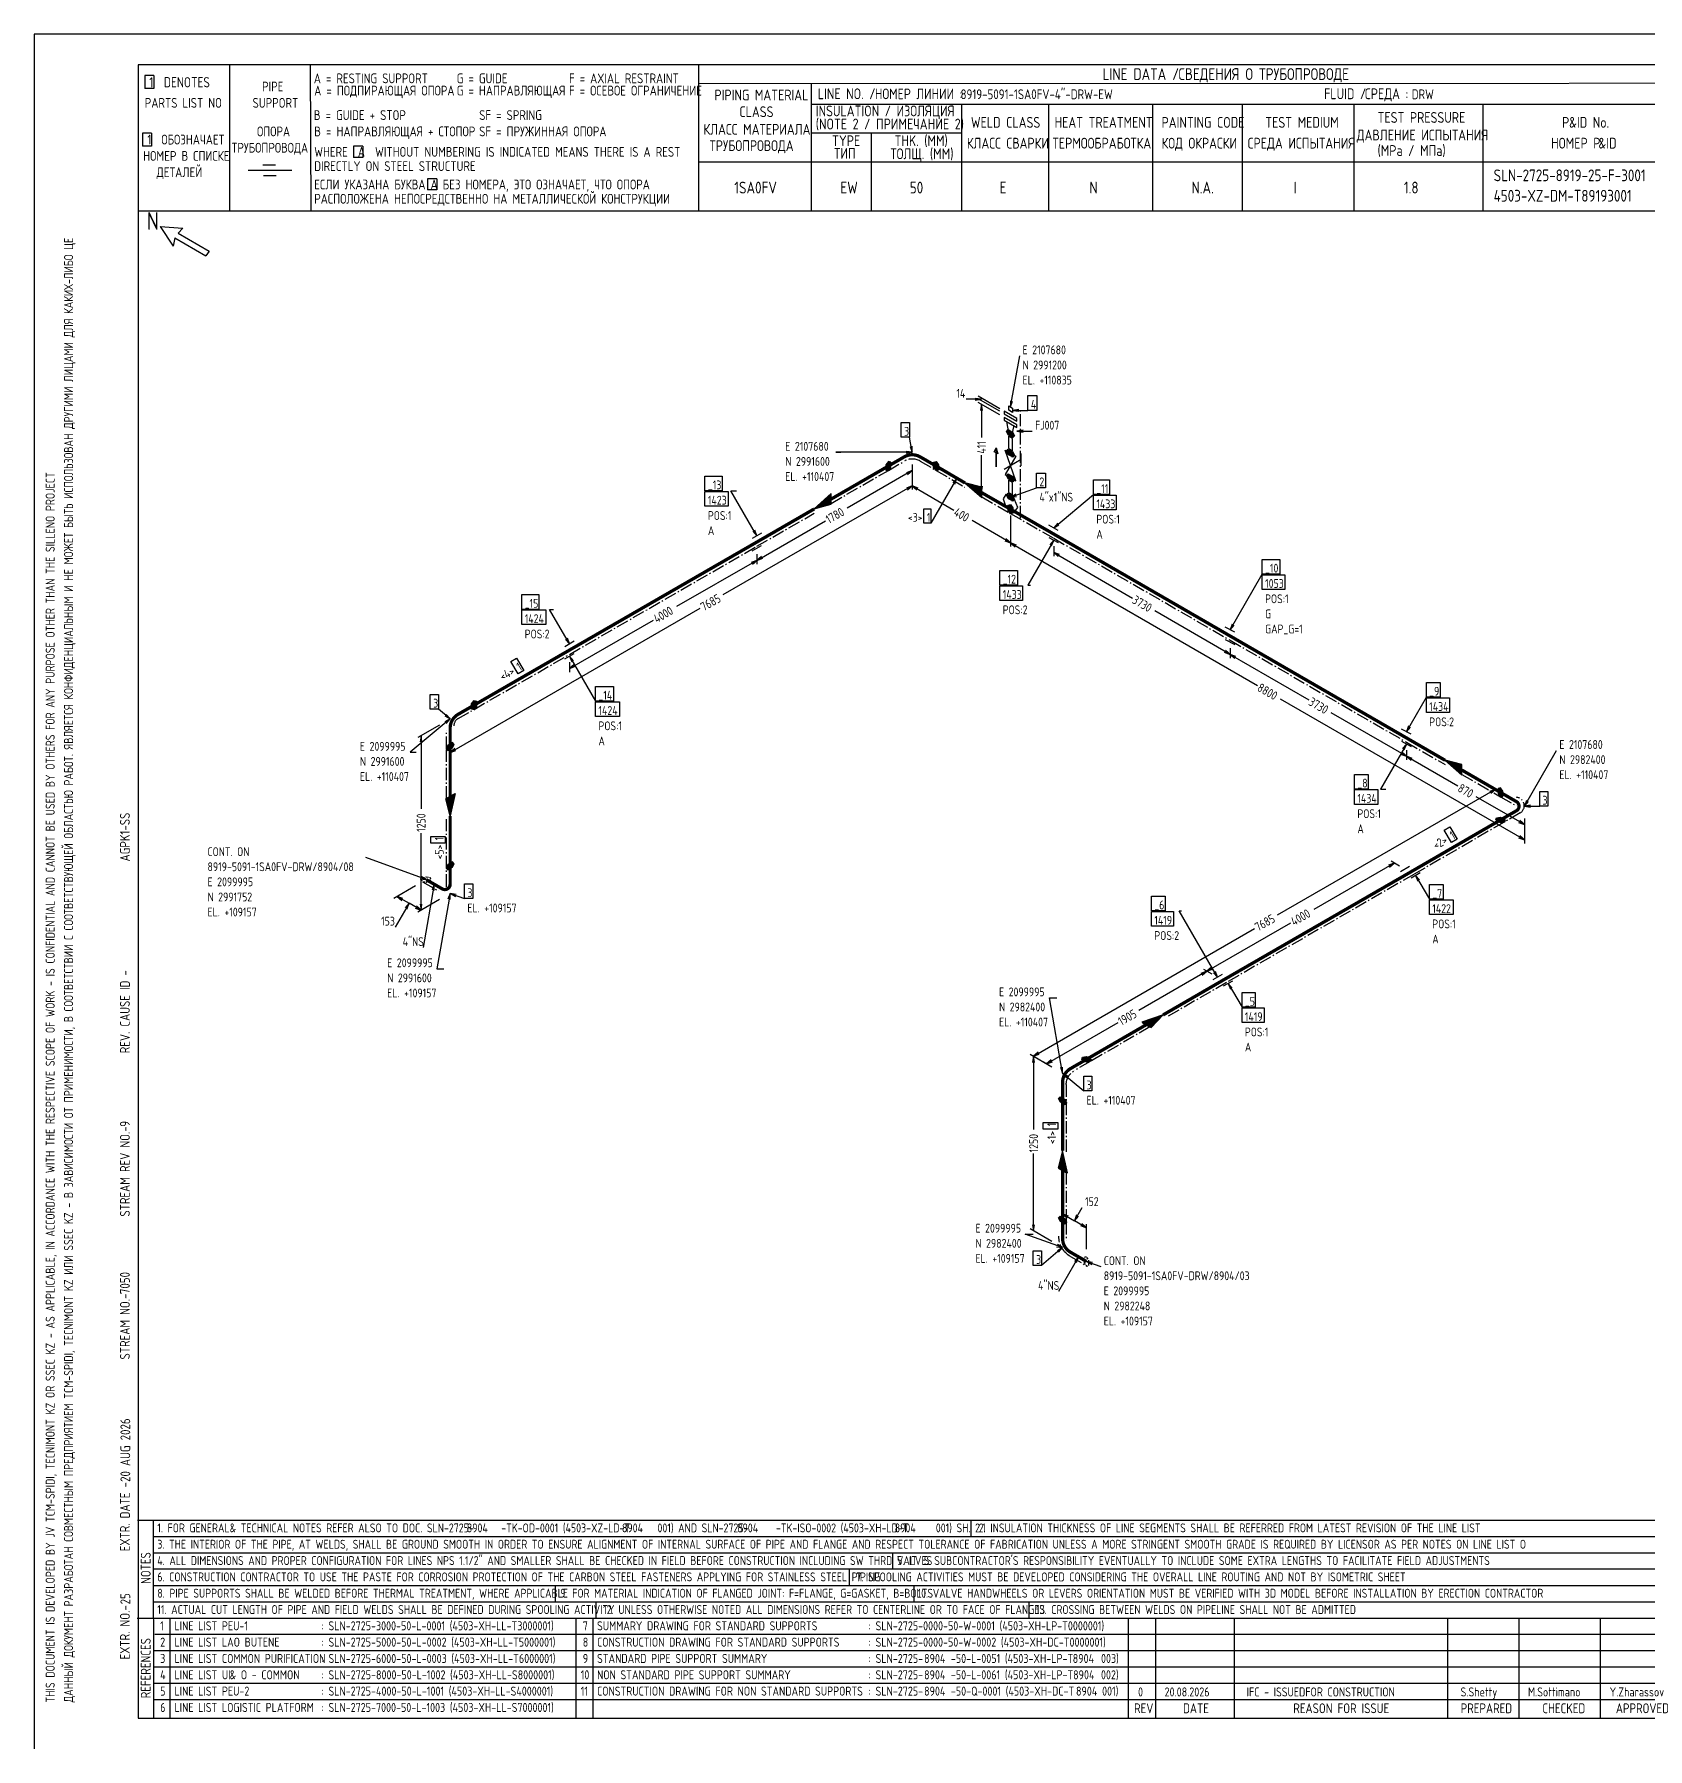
# Model space of a CAD drawing. Extents: x -1005 to 594, y -998 to 420.
# Drawn here: x 0 to 395.2, y 0 to 420 of the extents above; entities that cross this region are included whole.
import ezdxf

# ---------------------------------------------------------------- set-up
doc = ezdxf.new("R2010")
doc.units = 0
doc.linetypes.add('GT100', pattern=[0.8, 0.533333, -0.266667])
doc.linetypes.add('GT111', pattern=[4.5, 3, -0.6, 0.3, -0.6])
doc.styles.add('TTFN17', font='GOST type A')

msp = doc.modelspace()

# ---------------------------------------------------------------- linework, layer by layer
at = {"layer": 'GT_1', "flags": 128}
for points in [[(0, 420), (0, 0)], [(594, 420), (0, 420)], [(589.1, 412.5), (25.4, 412.5)], [(25.4, 412.5), (25.4, 7.5)], [(47.8, 412.5), (47.8, 376.7)], [(67.6, 412.5), (67.7, 376.7)], [(162.7, 412.5), (162.7, 376.7)], [(29.3, 409.9), (27.1, 409.9)], [(27.1, 409.9), (27.1, 406.7)], [(29.3, 409.9), (29.3, 406.7)], [(589.1, 408), (162.7, 407.9)], [(190.3, 407.8), (190.3, 376.7)], [(29.3, 406.7), (27.1, 406.7)], [(190.3, 402.9), (402.7, 402.9)], [(227.1, 402.9), (227.1, 376.7)], [(248.4, 402.9), (248.4, 376.8)], [(273.9, 402.9), (273.9, 376.7)], [(295.8, 402.9), (295.8, 376.7)], [(323.2, 402.9), (323.2, 376.7)], [(354.8, 402.9), (354.8, 376.8)], [(28.7, 395.8), (26.5, 395.8)], [(26.5, 395.8), (26.5, 392.6)], [(28.7, 395.8), (28.7, 392.6)], [(227.1, 395.8), (190.3, 395.8)], [(205, 395.8), (205, 376.7)], [(28.7, 392.6), (26.5, 392.6)], [(80.5, 392.6), (78.2, 392.6)], [(78.2, 392.6), (78.2, 389.8)], [(80.5, 392.6), (80.5, 389.8)], [(63.1, 386.6), (52.4, 386.6)], [(59.1, 387.9), (56, 387.9)], [(80.5, 389.8), (78.2, 389.8)], [(230.2, 388.7), (162.7, 388.7)], [(402.7, 388.7), (226.9, 388.7)], [(59.2, 385.3), (56.1, 385.3)], [(98.6, 384.6), (96.3, 384.6)], [(96.3, 384.6), (96.3, 381.9)], [(98.6, 384.6), (98.6, 381.9)], [(98.6, 381.9), (96.3, 381.9)], [(402.7, 376.7), (25.4, 376.7)], [(30.8, 372.9), (34, 368.1)], [(30.8, 372.9), (36.4, 372.5)], [(34.4, 370.1), (34, 368.1)], [(34.4, 370.1), (42, 365.7)], [(36.4, 372.5), (35.2, 371.3)], [(35.2, 371.3), (42.8, 366.9)], [(42.8, 366.9), (42, 365.7)], [(239.1, 328.7), (241.35, 341.225)], [(231.975, 330.575), (228.225, 330.575)], [(230.475, 330.35), (231.975, 330.575), (230.475, 330.8)], [(236.475, 328.25), (231.15, 331.325)], [(236.475, 327.65), (231.15, 330.725)], [(236.475, 326.75), (231.15, 329.825)], [(232.2, 327.875), (231.975, 329.375), (231.75, 327.875)], [(231.975, 329.375), (231.975, 321.2)], [(239.1, 326.15), (240.675, 325.25), (240.675, 325.85), (237.525, 327.65), (237.525, 327.05), (239.1, 326.15)], [(239.625, 327.35), (238.65, 327.95), (238.65, 329), (239.625, 328.4), (239.625, 327.35)], [(239.1, 330.2), (239.1, 328.7), (239.625, 330.125)], [(241.125, 328.1), (239.625, 327.875), (241.125, 327.65)], [(239.625, 327.875), (243.375, 327.875)], [(243.375, 331.475), (245.55, 331.475), (245.55, 327.875), (243.375, 327.875), (243.375, 331.475)], [(212.325, 324.875), (214.35, 324.875), (214.35, 321.275), (212.325, 321.275), (212.325, 324.875)], [(239.1, 324.575), (240.675, 323.675), (240.675, 324.35), (237.525, 326.15), (237.525, 325.475), (239.1, 324.575)], [(239.925, 324.125), (239.4, 322.025), (238.725, 322.4), (238.2, 325.175)], [(215.025, 317.6), (214.35, 321.275)], [(239.7, 322.475), (240.075, 321.65), (239.7, 321.2), (238.5, 321.875), (238.125, 322.7), (238.5, 323.15), (239.7, 322.475)], [(238.17, 322.6), (239.478, 322.6)], [(238.208, 322.8), (239.122, 322.8)], [(238.261, 322.4), (239.734, 322.4)], [(238.352, 322.2), (239.825, 322.2)], [(238.443, 322), (239.916, 322)], [(239.1, 318.275), (239.625, 317.975), (239.625, 320.975), (238.575, 321.575), (238.575, 318.575), (239.1, 318.275)], [(238.633, 321.8), (240.007, 321.8)], [(238.989, 321.6), (240.033, 321.6)], [(239.344, 321.4), (239.867, 321.4)], [(242.175, 323), (240.675, 322.775), (242.175, 322.55)], [(240.675, 322.775), (244.425, 322.775)], [(215.025, 317.6), (196.275, 317.6), (197.55, 317.6)], [(208.575, 313.25), (209.175, 313.1), (209.775, 313.925), (209.775, 315.2), (209.175, 315.35), (208.575, 314.525), (208.575, 313.25)], [(208.92, 315), (209.775, 315)], [(209.066, 315.2), (209.775, 315.2)], [(213.525, 317.375), (215.025, 317.6), (213.525, 317.825)], [(214.5, 319.025), (215.025, 317.6), (215.025, 319.1)], [(220.275, 315.2), (220.875, 315.35), (221.475, 314.525), (221.475, 313.25), (220.875, 313.1), (220.275, 313.925), (220.275, 315.2)], [(220.275, 315.2), (220.984, 315.2)], [(220.275, 315), (221.13, 315)], [(231.975, 307.775), (231.975, 316.925)], [(235.575, 314.075), (235.575, 318.65), (236.025, 317.225), (235.125, 317.75), (235.575, 318.65), (235.575, 314.075)], [(237.525, 313.475), (241.725, 315.875)], [(239.1, 311.375), (240.375, 310.625), (237.825, 318.125), (240.375, 316.625), (237.825, 312.125), (239.1, 311.375)], [(239.7, 317.675), (240.075, 316.85), (239.7, 316.4), (238.5, 317.075), (238.125, 317.9), (238.5, 318.35), (239.7, 317.675)], [(238.17, 317.8), (239.478, 317.8)], [(238.208, 318), (239.122, 318)], [(238.261, 317.6), (239.734, 317.6)], [(238.352, 317.4), (239.825, 317.4)], [(238.443, 317.2), (239.916, 317.2)], [(238.633, 317), (240.007, 317)], [(238.989, 316.8), (240.033, 316.8)], [(239.344, 316.6), (239.867, 316.6)], [(241.725, 314.3), (241.725, 317.3)], [(164.25, 311.75), (168.45, 311.75), (168.45, 308.15), (164.25, 308.15), (164.25, 311.75)], [(215.025, 313.1), (199.05, 303.875)], [(208.575, 314.4), (209.775, 314.4)], [(208.575, 314.2), (209.775, 314.2)], [(208.575, 314), (209.775, 314)], [(208.575, 313.8), (209.684, 313.8)], [(208.575, 313.6), (209.539, 313.6)], [(208.575, 313.4), (209.393, 313.4)], [(208.63, 314.6), (209.775, 314.6)], [(208.775, 314.8), (209.775, 314.8)], [(213.9, 312.125), (215.025, 313.1), (213.6, 312.575)], [(215.025, 314.6), (215.025, 308.45)], [(215.025, 314.6), (215.025, 312.2)], [(215.025, 314.6), (215.025, 308.45)], [(225.975, 311.225), (219.6, 300.2)], [(220.275, 314.8), (221.275, 314.8)], [(220.275, 314.6), (221.42, 314.6)], [(220.275, 314.4), (221.475, 314.4)], [(220.275, 314.2), (221.475, 314.2)], [(220.275, 314), (221.475, 314)], [(220.366, 313.8), (221.475, 313.8)], [(220.511, 313.6), (221.475, 313.6)], [(220.657, 313.4), (221.475, 313.4)], [(225.45, 309.8), (225.975, 311.225), (225, 310.1)], [(239.7, 311.675), (240.075, 310.85), (239.7, 310.4), (238.5, 311.075), (238.125, 311.9), (238.5, 312.35), (239.7, 311.675)], [(238.17, 311.8), (239.478, 311.8)], [(238.208, 312), (239.122, 312)], [(238.261, 311.6), (239.734, 311.6)], [(238.352, 311.4), (239.825, 311.4)], [(238.443, 311.2), (239.916, 311.2)], [(238.633, 311), (240.007, 311)], [(238.989, 310.8), (240.033, 310.8)], [(245.475, 312.5), (247.65, 312.5), (247.65, 308.9), (245.475, 308.9), (245.475, 312.5)], [(259.425, 310.85), (263.325, 310.85), (263.325, 307.25), (259.425, 307.25), (259.425, 310.85)], [(164.25, 308), (169.95, 308), (169.95, 304.4), (164.25, 304.4), (164.25, 308)], [(215.025, 309.35), (168.675, 282.65)], [(177, 297.125), (170.625, 308.15), (171.975, 308.15)], [(195.15, 306.125), (195.15, 307.475), (191.025, 303.725), (195.15, 304.925), (195.15, 307.325), (191.4, 303.95), (195.15, 305), (195.15, 307.1), (191.85, 304.175), (195.15, 305.225), (195.15, 306.95), (192.225, 304.475), (195.15, 305.375), (195.15, 306.8), (192.6, 304.625), (195.15, 305.525), (195.15, 306.65), (193.05, 304.925), (195.15, 305.675), (195.15, 306.425), (193.35, 305.075), (195.15, 305.9), (195.15, 306.275), (193.8, 305.375), (195.15, 306.05), (195.15, 306.125), (191.025, 303.725)], [(213.9, 308.375), (215.025, 309.35), (213.6, 308.825)], [(216.45, 308.825), (215.025, 309.35), (216.15, 308.375)], [(215.025, 309.35), (225.225, 303.425)], [(232.05, 307.7), (232.05, 309.05), (227.925, 310.1), (232.05, 306.5), (232.05, 308.9), (228.3, 309.875), (232.05, 306.575), (232.05, 308.675), (228.75, 309.65), (232.05, 306.8), (232.05, 308.525), (229.125, 309.35), (232.05, 306.95), (232.05, 308.375), (229.5, 309.2), (232.05, 307.1), (232.05, 308.225), (229.95, 308.9), (232.05, 307.25), (232.05, 308), (230.25, 308.75), (232.05, 307.475), (232.05, 307.85), (230.7, 308.45), (232.05, 307.625), (232.05, 307.7), (227.925, 310.1)], [(236.475, 305.15), (231.15, 308.225)], [(231.75, 309.275), (231.975, 307.775), (232.2, 309.275)], [(239.1, 303.65), (240.075, 303.05), (240.9, 304.1), (240.075, 306.05), (237.975, 307.25), (237.3, 306.2), (237.975, 304.25), (239.1, 303.65)], [(239.7, 306.875), (240.075, 306.05), (239.7, 305.6), (238.5, 306.275), (238.125, 307.1), (238.5, 307.55), (239.7, 306.875)], [(238.17, 307), (239.478, 307)], [(238.208, 307.2), (239.122, 307.2)], [(238.261, 306.8), (239.734, 306.8)], [(238.352, 306.6), (239.825, 306.6)], [(239.1, 307.475), (239.625, 307.175), (239.625, 310.175), (238.575, 310.775), (238.575, 307.775), (239.1, 307.475)], [(239.1, 306.575), (245.475, 308.9)], [(240.375, 307.325), (239.1, 306.575), (240.6, 306.8)], [(239.344, 310.6), (239.867, 310.6)], [(249.675, 299.075), (259.425, 307.25)], [(259.425, 307.1), (264.975, 307.1), (264.975, 303.5), (259.425, 303.5), (259.425, 307.1)], [(217.875, 303.725), (219.6, 303.725), (219.6, 300.2), (217.875, 300.2), (217.875, 303.725)], [(238.443, 306.4), (239.916, 306.4)], [(238.5, 304.625), (239.1, 304.775), (239.7, 303.95), (239.7, 302.675), (239.1, 302.525), (238.5, 303.35), (238.5, 304.625)], [(238.5, 304.6), (239.227, 304.6)], [(238.5, 304.4), (239.373, 304.4)], [(238.5, 304.2), (239.518, 304.2)], [(238.5, 304), (239.664, 304)], [(238.5, 303.8), (239.7, 303.8)], [(238.5, 303.6), (239.7, 303.6)], [(238.5, 303.4), (239.7, 303.4)], [(238.609, 303.2), (239.7, 303.2)], [(238.633, 306.2), (240.007, 306.2)], [(238.755, 303), (239.7, 303)], [(238.9, 302.8), (239.7, 302.8)], [(238.989, 306), (240.033, 306)], [(239.344, 305.8), (239.867, 305.8)], [(176.025, 298.25), (177, 297.125), (176.475, 298.55)], [(177, 291.125), (193.8, 300.8)], [(239.1, 295.4), (229.725, 300.875)], [(239.1, 302.15), (239.1, 294.5)], [(239.1, 300.65), (239.1, 294.5)], [(250.8, 298.475), (248.475, 299.75)], [(250.8, 298.475), (248.475, 299.75)], [(250.65, 300.2), (249.675, 299.075), (250.95, 299.825)], [(178.125, 297.8), (175.8, 296.45)], [(175.8, 293.45), (178.125, 294.8)], [(237.675, 295.925), (239.1, 295.4), (237.975, 296.375)], [(240.525, 294.875), (239.1, 295.4), (240.225, 294.425)], [(239.1, 295.4), (299.625, 260.45)], [(249.675, 296.075), (243.3, 285.05), (243.975, 285.05)], [(248.475, 296.75), (250.8, 295.475)], [(248.475, 296.75), (250.8, 295.475)], [(249.15, 294.65), (249.675, 296.075), (248.7, 294.95)], [(249.675, 294.575), (249.675, 292.175)], [(177, 291.125), (157.275, 279.8)], [(175.875, 290.15), (177, 291.125), (175.575, 290.6)], [(177, 292.625), (177, 290.225)], [(177, 292.625), (177, 290.225)], [(178.125, 292.1), (177, 291.125), (178.425, 291.65)], [(251.1, 292.55), (249.675, 293.075), (250.8, 292.1)], [(249.675, 293.075), (268.95, 281.9)], [(300.75, 291.35), (305.1, 291.35), (305.1, 287.75), (300.75, 287.75), (300.75, 291.35)], [(236.475, 288.65), (240.825, 288.65), (240.825, 285.05), (236.475, 285.05), (236.475, 288.65)], [(292.875, 274.1), (300.75, 287.75)], [(300.75, 287.6), (306.3, 287.6), (306.3, 284), (300.75, 284), (300.75, 287.6)], [(119.4, 282.725), (123.6, 282.725), (123.6, 279.125), (119.4, 279.125), (119.4, 282.725)], [(236.475, 284.9), (242.025, 284.9), (242.025, 281.3), (236.475, 281.3), (236.475, 284.9)], [(101.85, 244.025), (163.125, 279.425)], [(119.4, 278.975), (125.25, 278.975), (125.25, 275.375), (119.4, 275.375), (119.4, 278.975)], [(131.1, 270.65), (126.225, 279.125), (127.2, 279.125)], [(292.875, 268.1), (274.425, 278.75)], [(131.1, 264.65), (151.65, 276.5)], [(294, 273.5), (291.675, 274.775)], [(293.4, 275.525), (292.875, 274.1), (293.85, 275.225)], [(132.225, 271.325), (129.9, 269.975)], [(132.225, 271.325), (129.9, 269.975)], [(130.125, 271.775), (131.1, 270.65), (130.575, 272.075)], [(291.45, 268.625), (292.875, 268.1), (291.75, 269.075)], [(291.675, 271.775), (294, 270.5)], [(292.875, 269.6), (292.875, 267.2)], [(292.875, 269.6), (292.875, 267.2)], [(116.7, 266.375), (118.125, 267.2), (119.925, 264.125), (118.5, 263.3), (116.7, 266.375)], [(129.9, 266.975), (132.225, 268.325)], [(129.9, 266.975), (132.225, 268.325)], [(132.075, 266.525), (131.1, 267.65), (131.625, 266.225)], [(131.1, 267.65), (137.475, 256.625)], [(131.1, 266.15), (131.1, 263.75)], [(132.225, 265.625), (131.1, 264.65), (132.525, 265.175)], [(294.3, 267.575), (292.875, 268.1), (294, 267.125)], [(292.875, 268.1), (312.15, 256.925)], [(340.95, 261.2), (344.325, 261.2), (344.325, 257.6), (340.95, 257.6), (340.95, 261.2)], [(96.975, 258.275), (99, 258.275), (99, 254.675), (96.975, 254.675), (96.975, 258.275)], [(107.1, 255.95), (107.7, 256.775), (108.3, 256.625), (108.3, 255.35), (107.7, 254.525), (107.1, 254.675), (107.1, 255.95)], [(107.427, 256.4), (108.3, 256.4)], [(107.573, 256.6), (108.3, 256.6)], [(137.475, 260.225), (141.825, 260.225), (141.825, 256.625), (137.475, 256.625), (137.475, 260.225)], [(137.475, 256.475), (143.325, 256.475), (143.325, 252.875), (137.475, 252.875), (137.475, 256.475)], [(364.95, 222.65), (305.25, 257.15)], [(336.075, 249.125), (340.95, 257.6)], [(340.95, 257.45), (346.65, 257.45), (346.65, 253.85), (340.95, 253.85), (340.95, 257.45)], [(101.85, 252.275), (92.1, 244.1), (93.525, 244.1)], [(101.85, 252.275), (99, 254.675)], [(100.575, 253.025), (101.85, 252.275), (100.875, 253.4)], [(100.875, 251.15), (101.85, 252.275), (100.575, 251.525)], [(107.1, 255.8), (108.3, 255.8)], [(107.1, 255.6), (108.3, 255.6)], [(107.1, 255.4), (108.3, 255.4)], [(107.1, 255.2), (108.191, 255.2)], [(107.1, 255), (108.045, 255)], [(107.1, 254.8), (107.9, 254.8)], [(107.136, 256), (108.3, 256)], [(107.282, 256.2), (108.3, 256.2)], [(336.075, 243.125), (317.625, 253.775)], [(99.225, 250.775), (93.9, 247.7)], [(94.95, 246.65), (94.725, 248.15), (94.5, 246.65)], [(94.725, 248.15), (94.725, 230.225)], [(101.85, 249.275), (101.85, 243.125)], [(337.2, 248.525), (334.875, 249.8)], [(337.2, 248.525), (334.875, 249.8)], [(336.6, 250.55), (336.075, 249.125), (337.05, 250.25)], [(102.45, 245.225), (102.825, 246.05), (102.45, 246.5), (101.25, 245.825), (100.875, 245), (101.25, 244.55), (102.45, 245.225)], [(100.875, 245), (102.05, 245)], [(100.966, 245.2), (102.406, 245.2)], [(101.042, 244.8), (101.694, 244.8)], [(101.057, 245.4), (102.53, 245.4)], [(101.148, 245.6), (102.62, 245.6)], [(101.239, 245.8), (102.711, 245.8)], [(101.561, 246), (102.802, 246)], [(102.975, 245), (101.85, 244.025), (103.275, 244.55)], [(101.917, 246.2), (102.7, 246.2)], [(336.075, 246.125), (329.7, 235.1), (331.05, 235.1)], [(334.65, 243.65), (336.075, 243.125), (334.95, 244.1)], [(334.875, 246.8), (337.2, 245.525)], [(334.875, 246.8), (337.2, 245.525)], [(335.55, 244.7), (336.075, 246.125), (335.1, 245)], [(336.075, 244.625), (336.075, 242.225)], [(336.075, 244.625), (336.075, 242.225)], [(364.95, 230.9), (372.825, 244.55)], [(337.5, 242.6), (336.075, 243.125), (337.2, 242.15)], [(336.075, 243.125), (348.675, 235.85)], [(349.65, 239.75), (349.65, 241.1), (345.525, 242.15), (349.65, 238.55), (349.65, 240.95), (345.9, 241.925), (349.65, 238.625), (349.65, 240.725), (346.35, 241.7), (349.65, 238.85), (349.65, 240.575), (346.725, 241.4), (349.65, 239), (349.65, 240.425), (347.1, 241.25), (349.65, 239.15), (349.65, 240.275), (347.55, 240.95), (349.65, 239.3), (349.65, 240.05), (347.85, 240.8), (349.65, 239.525), (349.65, 239.9), (348.3, 240.5), (349.65, 239.675), (349.65, 239.75), (345.525, 242.15)], [(323.325, 238.7), (326.7, 238.7), (326.7, 235.1), (323.325, 235.1), (323.325, 238.7)], [(362.325, 232.4), (357, 235.475)], [(358.5, 233.975), (359.1, 233.15), (359.7, 233.3), (359.7, 234.575), (359.1, 235.4), (358.5, 235.25), (358.5, 233.975)], [(101.85, 233.3), (103.05, 233.975), (101.85, 228.5), (100.8, 232.7), (102.9, 233.9), (101.85, 228.95), (100.875, 232.775), (102.75, 233.825), (101.85, 229.475), (101.025, 232.85), (102.6, 233.75), (101.85, 229.925), (101.175, 232.925), (102.45, 233.6), (101.85, 230.375), (101.325, 233), (102.3, 233.525), (101.85, 230.825), (101.475, 233.075), (102.15, 233.45), (101.85, 231.275), (101.625, 233.15), (102, 233.375), (101.85, 231.725), (101.775, 233.225), (101.85, 233.3), (101.85, 228.5)], [(357.825, 235.025), (304.425, 204.2)], [(323.325, 234.95), (329.025, 234.95), (329.025, 231.35), (323.325, 231.35), (323.325, 234.95)], [(364.95, 226.4), (353.175, 233.225)], [(356.7, 234.05), (357.825, 235.025), (356.4, 234.5)], [(358.5, 235.2), (359.245, 235.2)], [(358.5, 235), (359.391, 235)], [(358.5, 234.8), (359.536, 234.8)], [(358.5, 234.6), (359.682, 234.6)], [(358.5, 234.4), (359.7, 234.4)], [(358.5, 234.2), (359.7, 234.2)], [(358.5, 234), (359.7, 234)], [(358.627, 233.8), (359.7, 233.8)], [(358.773, 233.6), (359.7, 233.6)], [(358.918, 233.4), (359.7, 233.4)], [(365.475, 232.325), (364.95, 230.9), (365.925, 232.025)], [(366.45, 231.125), (364.95, 230.9), (366.45, 230.675)], [(368.7, 234.5), (370.725, 234.5), (370.725, 230.9), (368.7, 230.9), (368.7, 234.5)], [(360.225, 227.525), (360.075, 227), (359.1, 226.85), (357.975, 227.525), (358.125, 228.05), (359.1, 228.2), (360.225, 227.525)], [(357.996, 227.6), (360.1, 227.6)], [(358.054, 227.8), (359.767, 227.8)], [(358.111, 228), (359.433, 228)], [(358.183, 227.4), (360.189, 227.4)], [(358.517, 227.2), (360.132, 227.2)], [(358.85, 227), (360.075, 227)], [(363.525, 226.925), (364.95, 226.4), (363.825, 227.375)], [(364.95, 230.9), (368.7, 230.9)], [(364.95, 227.9), (364.95, 225.5)], [(364.95, 227.9), (364.95, 221.75)], [(94.725, 205.4), (94.725, 224.3)], [(97.125, 221.825), (97.125, 223.475), (100.65, 223.475), (100.65, 221.825), (97.125, 221.825)], [(345.3, 225.05), (346.725, 225.875), (348.525, 222.8), (347.1, 221.975), (345.3, 225.05)], [(363.525, 223.175), (364.95, 222.65), (363.825, 223.625)], [(96, 212.9), (81.225, 218.3)], [(102.45, 215.975), (102.825, 216.8), (102.45, 217.25), (101.25, 216.575), (100.875, 215.75), (101.25, 215.3), (102.45, 215.975)], [(100.898, 215.8), (102.139, 215.8)], [(100.989, 216), (102.461, 216)], [(101, 215.6), (101.783, 215.6)], [(101.08, 216.2), (102.552, 216.2)], [(101.17, 216.4), (102.643, 216.4)], [(101.294, 216.6), (102.734, 216.6)], [(101.65, 216.8), (102.825, 216.8)], [(102.006, 217), (102.658, 217)], [(333.075, 216.95), (313.425, 205.625)], [(331.95, 215.975), (333.075, 216.95), (331.65, 216.425)], [(334.35, 216.2), (332.325, 217.4)], [(336.825, 216.125), (334.575, 214.85)], [(337.2, 213.35), (339.45, 214.625)], [(93.375, 211.4), (88.05, 208.325)], [(94.5, 213.125), (96, 212.9), (94.725, 213.65)], [(97.95, 211.775), (95.25, 196.25)], [(97.95, 210.275), (97.95, 211.775), (97.425, 210.35)], [(105.375, 211.85), (107.4, 211.85), (107.4, 208.25), (105.375, 208.25), (105.375, 211.85)], [(339.3, 212.825), (338.325, 213.95), (338.85, 212.525)], [(338.325, 213.95), (341.7, 208.1)], [(341.7, 211.7), (345.075, 211.7), (345.075, 208.1), (341.7, 208.1), (341.7, 211.7)], [(91.8, 207.125), (88.425, 201.275)], [(90.3, 208.25), (88.875, 208.775), (90, 207.8)], [(88.875, 208.775), (91.8, 207.125)], [(91.275, 205.7), (91.8, 207.125), (90.825, 206)], [(94.725, 205.4), (91.8, 207.125)], [(93.3, 205.925), (94.725, 205.4), (93.6, 206.375)], [(99.225, 208.025), (93.9, 204.95)], [(99.225, 208.025), (93.9, 204.95)], [(94.5, 206.9), (94.725, 205.4), (94.95, 206.9)], [(101.85, 209.525), (98.625, 191.075), (100.275, 191.075)], [(101.85, 208.025), (101.85, 209.525), (101.325, 208.1)], [(103.35, 209.3), (101.85, 209.525), (103.125, 208.775)], [(101.85, 209.525), (105.375, 208.25)], [(273.6, 208.85), (276.975, 208.85), (276.975, 205.25), (273.6, 205.25), (273.6, 208.85)], [(341.7, 207.95), (347.55, 207.95), (347.55, 204.35), (341.7, 204.35), (341.7, 207.95)], [(273.6, 205.1), (279, 205.1), (279, 201.5), (273.6, 201.5), (273.6, 205.1)], [(289.8, 188.975), (280.425, 205.25), (280.95, 205.25)], [(287.175, 190.475), (307.725, 202.325)], [(244.725, 169.625), (298.875, 200.975)], [(287.175, 190.475), (270.525, 180.875)], [(286.05, 189.5), (287.175, 190.475), (285.75, 189.95)], [(288.45, 189.725), (286.425, 190.925)], [(288.45, 189.725), (286.425, 190.925)], [(288.3, 191.45), (287.175, 190.475), (288.6, 191)], [(290.925, 189.65), (288.675, 188.375)], [(290.925, 189.65), (288.675, 188.375)], [(288.825, 190.1), (289.8, 188.975), (289.275, 190.4)], [(291.3, 186.875), (293.55, 188.15)], [(291.3, 186.875), (293.55, 188.15)], [(293.4, 186.35), (292.425, 187.475), (292.95, 186.05)], [(292.425, 187.475), (295.8, 181.625)], [(295.8, 185.225), (299.025, 185.225), (299.025, 181.625), (295.8, 181.625), (295.8, 185.225)], [(251.85, 165.5), (248.625, 183.95), (250.425, 183.95)], [(295.8, 181.475), (301.2, 181.475), (301.2, 177.875), (295.8, 177.875), (295.8, 181.475)], [(247.95, 167.75), (265.425, 177.875)], [(272.325, 177.35), (273.525, 176.675), (276.45, 179.75), (271.275, 177.95), (273.375, 176.75), (276.075, 179.525), (271.35, 177.875), (273.225, 176.825), (275.625, 179.3), (271.5, 177.8), (273.075, 176.9), (275.25, 179), (271.65, 177.725), (272.925, 177.05), (274.875, 178.85), (271.8, 177.65), (272.775, 177.125), (274.425, 178.55), (271.95, 177.575), (272.625, 177.2), (274.125, 178.4), (272.1, 177.5), (272.475, 177.275), (273.675, 178.1), (272.25, 177.425), (272.325, 177.35), (276.45, 179.75)], [(249.225, 167), (243.9, 170.075)], [(249.225, 167), (243.9, 170.075)], [(244.95, 168.125), (244.725, 169.625), (244.5, 168.125)], [(245.85, 170.6), (244.725, 169.625), (246.15, 170.15)], [(244.725, 169.625), (244.725, 151.7)], [(249.225, 167), (247.2, 168.2)], [(249.075, 168.725), (247.95, 167.75), (249.375, 168.275)], [(258.825, 168.875), (258.675, 168.35), (257.7, 168.2), (256.575, 168.875), (256.725, 169.4), (257.7, 169.55), (258.825, 168.875)], [(256.611, 169), (258.617, 169)], [(256.668, 169.2), (258.283, 169.2)], [(256.7, 168.8), (258.804, 168.8)], [(256.725, 169.4), (257.95, 169.4)], [(257.033, 168.6), (258.746, 168.6)], [(257.367, 168.4), (258.689, 168.4)], [(251.325, 166.925), (251.85, 165.5), (251.85, 167)], [(253.125, 164.75), (251.85, 165.5), (252.825, 164.375)], [(251.85, 165.5), (257.025, 161.15)], [(257.025, 164.75), (259.05, 164.75), (259.05, 161.15), (257.025, 161.15), (257.025, 164.75)], [(252.45, 159.05), (252.825, 158.225), (252.45, 157.775), (251.25, 158.45), (250.875, 159.275), (251.25, 159.725), (252.45, 159.05)], [(250.909, 159.2), (252.183, 159.2)], [(250.979, 159.4), (251.828, 159.4)], [(251, 159), (252.473, 159)], [(251.091, 158.8), (252.564, 158.8)], [(251.182, 158.6), (252.655, 158.6)], [(251.339, 158.4), (252.745, 158.4)], [(251.694, 158.2), (252.804, 158.2)], [(252.05, 158), (252.637, 158)], [(247.125, 151.775), (247.125, 153.425), (250.65, 153.425), (250.65, 151.775), (247.125, 151.775)], [(244.725, 126.875), (244.725, 145.775)], [(251.85, 141.725), (253.05, 141.05), (251.85, 146.525), (250.8, 142.325), (252.9, 141.125), (251.85, 146.075), (250.875, 142.25), (252.75, 141.2), (251.85, 145.55), (251.025, 142.175), (252.6, 141.275), (251.85, 145.1), (251.175, 142.1), (252.45, 141.425), (251.85, 144.65), (251.325, 142.025), (252.3, 141.5), (251.85, 144.2), (251.475, 141.95), (252.15, 141.575), (251.85, 143.75), (251.625, 141.875), (252, 141.65), (251.85, 143.3), (251.775, 141.8), (251.85, 141.725), (251.85, 146.525)], [(252.45, 129.8), (252.825, 128.975), (252.45, 128.525), (251.25, 129.2), (250.875, 130.025), (251.25, 130.475), (252.45, 129.8)], [(251.85, 125.75), (251.85, 131.9)], [(253.275, 130.475), (251.85, 131), (252.975, 130.025)], [(251.85, 131), (254.775, 129.35)], [(254.775, 129.35), (256.65, 132.575)], [(255.3, 130.775), (254.775, 129.35), (255.75, 130.475)], [(251.85, 122.75), (242.7, 126.05), (244.65, 126.05)], [(249.225, 124.25), (243.9, 127.325)], [(244.5, 128.375), (244.725, 126.875), (244.95, 128.375)], [(250.886, 130), (252.094, 130)], [(250.977, 129.8), (252.45, 129.8)], [(251.021, 130.2), (251.739, 130.2)], [(251.068, 129.6), (252.541, 129.6)], [(251.159, 129.4), (252.632, 129.4)], [(251.25, 129.2), (252.723, 129.2)], [(251.606, 129), (252.814, 129)], [(251.961, 128.8), (252.679, 128.8)], [(257.7, 127.625), (254.775, 129.35)], [(256.275, 128.15), (257.7, 127.625), (256.575, 128.6)], [(257.7, 122.375), (257.7, 128.525)], [(244.65, 122), (246.675, 122), (246.675, 118.4), (244.65, 118.4), (244.65, 122)], [(251.85, 122.75), (246.675, 118.4)], [(250.35, 122.975), (251.85, 122.75), (250.575, 123.5)], [(250.875, 121.625), (251.85, 122.75), (250.575, 122)], [(255.75, 120.5), (250.875, 112.025)], [(255.225, 119.075), (255.75, 120.5), (254.775, 119.375)], [(259.2, 119.15), (257.7, 119.375), (258.975, 118.625)], [(257.7, 119.375), (261.225, 118.1)], [(25.3, 56), (402.7, 56)], [(29.1, 56), (29.2, 7.5)], [(229.4, 56), (229.4, 52)], [(29.1, 52), (402.7, 52)], [(29.1, 48), (402.7, 48)], [(210.2, 48), (210.2, 44)], [(402.7, 44), (29.1, 44)], [(199.6, 44), (199.6, 40)], [(29.2, 40), (402.7, 40)], [(127.6, 40), (127.6, 36)], [(215.4, 40), (215.4, 36)], [(29.1, 36), (402.7, 36)], [(137.5, 36), (137.5, 32)], [(243.6, 36), (243.6, 32)], [(25.2, 32), (402.7, 32)], [(33.2, 32), (33.2, 7.6)], [(132.6, 32), (132.6, 7.6)], [(136.8, 32), (136.8, 7.6)], [(267.9, 32), (267.9, 7.5)], [(274.6, 32), (274.6, 7.5)], [(293.9, 32), (293.9, 7.5)], [(346.1, 32), (346.1, 7.5)], [(363.6, 32), (363.6, 7.5)], [(383.5, 32), (383.5, 7.5)], [(402.7, 28), (29.5, 28)], [(402.7, 24), (29.1, 24)], [(402.7, 20), (29.1, 20)], [(402.7, 16), (29.1, 16)], [(402.7, 12), (29.2, 12)], [(25.4, 7.5), (589.1, 7.5)], [(0, 0), (0, 0)]]:
    msp.add_lwpolyline(points, dxfattribs=at)
at = {"layer": 'GT_1', "linetype": 'GT111', "flags": 128}
for points in [[(241.575, 301.475), (241.575, 328.025)], [(209.175, 313.175), (213.075, 315.425)], [(216.975, 315.425), (220.875, 313.175)], [(195.15, 305.075), (209.175, 313.175)], [(220.875, 313.175), (227.925, 309.05)], [(232.05, 306.65), (239.1, 302.6)], [(177, 294.575), (191.025, 302.675)], [(239.1, 302.6), (249.675, 296.525)], [(131.1, 268.1), (177, 294.575)], [(249.675, 296.525), (292.875, 271.55)], [(292.875, 271.55), (336.075, 246.575)], [(107.7, 254.6), (131.1, 268.1)], [(103.8, 252.35), (107.7, 254.6)], [(100.95, 245), (100.95, 249.5)], [(100.95, 232.775), (100.95, 245)], [(336.075, 246.575), (345.525, 241.1)], [(349.65, 238.7), (359.1, 233.225)], [(359.1, 233.225), (363, 230.975)], [(100.95, 215.75), (100.95, 227.975)], [(360, 227), (337.875, 214.175)], [(363.9, 229.25), (360, 227)], [(100.95, 211.25), (100.95, 215.75)], [(95.1, 212.375), (99, 210.125)], [(100.941, 211.25), (100.897, 211.174), (100.809, 211.175)], [(337.875, 214.175), (291.975, 187.7)], [(291.975, 187.7), (277.35, 179.225)], [(273.225, 176.825), (258.6, 168.35)], [(258.6, 168.35), (254.7, 166.1)], [(252.75, 162.725), (252.75, 158.225)], [(252.75, 158.225), (252.75, 146)], [(252.75, 141.2), (252.75, 128.975)], [(252.75, 128.975), (252.75, 124.475)], [(253.8, 120.575), (257.7, 118.325)]]:
    msp.add_lwpolyline(points, dxfattribs=at)
at = {"layer": 'GT_1', "const_width": 0.8, "flags": 128}
for points in [[(213.075, 316.475), (209.175, 314.225)], [(220.875, 314.225), (216.975, 316.475)], [(209.175, 314.225), (195.15, 306.125)], [(227.925, 310.1), (220.875, 314.225)], [(239.1, 303.65), (232.05, 307.7)], [(191.025, 303.725), (177, 295.625)], [(249.675, 297.575), (239.1, 303.65)], [(177, 295.625), (131.1, 269.15)], [(292.875, 272.6), (249.675, 297.575)], [(336.075, 247.625), (292.875, 272.6)], [(131.1, 269.15), (107.7, 255.65)], [(107.7, 255.65), (103.8, 253.4)], [(101.85, 250.025), (101.85, 245.525)], [(345.525, 242.15), (336.075, 247.625)], [(101.85, 245.525), (101.85, 233.3)], [(359.1, 234.275), (349.65, 239.75)], [(363, 232.025), (359.1, 234.275)], [(101.85, 228.5), (101.85, 216.275)], [(336.975, 214.7), (359.1, 227.525)], [(359.1, 227.525), (363, 229.775)], [(101.85, 216.275), (101.85, 211.775)], [(291.075, 188.225), (336.975, 214.7)], [(99.9, 210.65), (96, 212.9)], [(276.45, 179.75), (291.075, 188.225)], [(257.7, 168.875), (272.325, 177.35)], [(253.8, 166.625), (257.7, 168.875)], [(251.85, 158.75), (251.85, 163.25)], [(251.85, 146.525), (251.85, 158.75)], [(251.85, 129.5), (251.85, 141.725)], [(251.85, 125), (251.85, 129.5)], [(257.7, 119.375), (253.8, 121.625)]]:
    msp.add_lwpolyline(points, dxfattribs=at)
for points in [[(216.975, 316.475, 0.267941), (213.075, 316.475)], [(103.8, 253.4, 0.267786), (101.85, 250.025)], [(363, 229.775, 0.57736), (363, 232.025)], [(101.85, 211.775, -0.577557), (99.9, 210.65)], [(251.85, 163.25, -0.268116), (253.8, 166.625)], [(253.8, 121.625, -0.267786), (251.85, 125)]]:
    msp.add_lwpolyline(points, format="xyb", dxfattribs=at)
at = {"layer": 'GT_1', "linetype": 'GT111', "flags": 128}
for points in [[(216.975, 315.425, 0.267941), (213.075, 315.425)], [(103.8, 252.35, 0.267635), (102.759, 250.55)], [(363.909, 229.25, 0.74502), (363, 233.075)], [(252.759, 162.725, -0.268116), (254.709, 166.1)], [(253.8, 120.575, -0.26784), (250.941, 125.525)]]:
    msp.add_lwpolyline(points, format="xyb", dxfattribs=at)
at = {"layer": 'GT_1', "linetype": 'GT100', "flags": 128}
for points in [[(96, 213.575), (96.975, 213.425), (97.125, 212.9), (96, 212.225), (95.025, 212.375), (94.875, 212.9), (96, 213.575)], [(257.1, 119.075), (257.7, 118.25), (258.3, 118.4), (258.3, 119.675), (257.7, 120.5), (257.1, 120.35), (257.1, 119.075)]]:
    msp.add_lwpolyline(points, dxfattribs=at)

# ---------------------------------------------------------------- texts
at = {"layer": 'GT_1', "style": 'TTFN17'}
for s, height, p in [('LINE DATA /', 2.8875, (261.633, 408.8)), ('СВЕДЕНИЯ О ТРУБОПРОВОДЕ', 2.8875, (280.233, 408.8)), (' 1  DENOTES', 2.5025, (26.875, 407)), (' PIPE', 2.4062, (54.561, 406)), ('A = RESTING SUPPORT', 2.40625, (68.461, 408)), ('A = ПОДПИРАЮЩАЯ ОПОРА', 2.40625, (68.561, 405)), ('G = GUIDE', 2.4062, (103.461, 408)), ('G = НАПРАВЛЯЮЩАЯ', 2.40625, (103.461, 405)), ('F = AXIAL RESTRAINT', 2.40625, (130.961, 408)), ('F = ОСЕВОЕ ОГРАНИЧЕНИЕ', 2.40625, (130.961, 405)), ('PARTS LIST NO', 2.40625, (27.061, 402)), ('SUPPORT', 2.4062, (53.461, 402)), ('PIPING MATERIAL', 2.64687, (166.597, 403.8)), ('LINE NO. /', 2.6469, (191.897, 404.1)), ('НОМЕР ЛИНИИ :', 2.59875, (205.89, 404.1)), ('8919-5091-1SA0FV-4"-DRW-EW', 2.40625, (226.861, 404.1)), ('FLUID /', 2.6469, (315.897, 404.1)), ('СРЕДА :', 2.6469, (325.897, 404.1)), ('DRW', 2.4062, (337.361, 404.1)), ('B = GUIDE + STOP', 2.40625, (68.461, 399)), ('SF = SPRING', 2.40625, (108.961, 399)), ('CLASS', 2.6469, (172.697, 399.7)), ('(NOTE 2 / ПРИМЕЧАНИЕ 2)', 2.64687, (191.397, 396.7)), ('INSULATION / ИЗОЛЯЦИЯ', 2.64687, (191.397, 399.9)), ('WELD CLASS', 2.6469, (229.397, 397.1)), ('HEAT TREATMENT', 2.64687, (249.897, 397.1)), ('PAINTING CODE', 2.64687, (276.097, 397.1)), ('TEST MEDIUM', 2.64687, (301.497, 397.1)), ('TEST PRESSURE', 2.64687, (328.997, 398.3)), ('P', 2.647, (374.197, 397.1)), ('&ID No.', 2.6469, (375.908, 397.1)), (' 1  ОБОЗНАЧАЕТ', 2.40625, (26.461, 393)), ('ОПОРА', 2.4062, (54.561, 395)), ('B = НАПРАВЛЯЮЩАЯ + СТОПОР', 2.40625, (68.561, 395)), ('SF = ПРУЖИННАЯ ОПОРА', 2.40625, (108.961, 395)), ('КЛАСС МАТЕРИАЛА', 2.64687, (163.897, 395.4)), ('TYPE', 2.6469, (195.397, 392.6)), ('THK. (MM)', 2.6469, (210.697, 392.6)), ('ДАВЛЕНИЕ ИСПЫТАНИЯ', 2.64687, (323.897, 394)), ('НОМЕР В СПИСКЕ', 2.40625, (26.661, 389)), ('ТРУБОПРОВОДА', 2.40625, (48.361, 391)), ('WHERE  A  WITHOUT NUMBERING IS INDICATED MEANS THERE IS A REST', 2.40625, (68.561, 390)), ('ТРУБОПРОВОДА', 2.64687, (165.397, 391.4)), ('ТИП', 2.6469, (195.897, 389.5)), ('ТОЛЩ. (ММ)', 2.6469, (209.697, 389.4)), ('КЛАСС СВАРКИ', 2.64687, (228.397, 392)), ('ТЕРМООБРАБОТКА', 2.64687, (249.397, 392)), ('КОД ОКРАСКИ', 2.64687, (276.097, 392)), ('СРЕДА ИСПЫТАНИЯ', 2.64687, (297.197, 392)), ('(MPa / МПа)', 2.64687, (328.997, 390.2)), ('НОМЕР P', 2.6469, (371.497, 392)), ('&ID', 2.6469, (383.097, 392)), ('ДЕТАЛЕЙ', 2.4062, (29.961, 385)), ('DIRECTLY ON STEEL STRUCTURE', 2.40625, (68.561, 386.5)), ('SLN-2725-8919-25-F-3001', 2.8875, (357.433, 384)), ('ЕСЛИ УКАЗАНА БУКВА A БЕЗ НОМЕРА, ЭТО ОЗНАЧАЕТ, ЧТО ОПОРА', 2.40625, (68.561, 382)), ('1SA0FV', 2.8875, (171.433, 381)), ('EW', 2.8875, (197.433, 381)), ('50', 2.8875, (214.433, 381)), ('E', 2.888, (236.433, 381)), ('N', 2.888, (258.433, 381)), ('N.A.', 2.8875, (283.433, 381)), ('I', 2.888, (308.433, 381)), ('1.8', 2.8875, (335.433, 381)), ('РАСПОЛОЖЕНА НЕПОСРЕДСТВЕННО НА МЕТАЛЛИЧЕСКОЙ КОНСТРУКЦИИ', 2.40625, (68.561, 378.5)), ('4503-XZ-DM-T89193001', 2.8875, (357.433, 379)), ('N', 4.331, (27.55, 372.1)), ('E 2107680', 2.1656, (242.05, 341.6)), ('N 2991200', 2.1656, (242.05, 337.903)), ('EL. +110835', 2.16562, (242.05, 334.205)), ('14', 2.1656, (225.841, 330.95)), ('4', 2.166, (244.075, 328.25)), ('3', 2.166, (213.055, 321.65)), ('FJ007', 2.1656, (245.125, 323.15)), ('E 2107680', 2.1656, (183.934, 317.975)), ('N 2991600', 2.1656, (183.934, 314.278)), ('EL. +110407', 2.16562, (183.934, 310.58)), ('2', 2.166, (246.175, 309.275)), ('1423', 2.1656, (164.983, 304.775)), ('_13', 2.1656, (164.983, 308.525)), ('4"x1"NS', 2.1656, (246.175, 305.525)), ('_11', 2.1656, (260.125, 307.625)), ('POS:1', 2.1656, (164.983, 301.025)), ('<3>', 2.1656, (213.946, 300.575)), ('1', 2.166, (218.616, 300.575)), ('1433', 2.1656, (260.125, 303.875)), ('A', 2.166, (164.983, 297.328)), ('A', 2.166, (260.125, 296.428)), ('POS:1', 2.1656, (260.125, 300.125)), ('_10', 2.1656, (301.45, 288.125)), ('_12', 2.1656, (237.192, 285.425)), ('1053', 2.1656, (301.45, 284.375)), ('_15', 2.1656, (120.117, 279.5)), ('1433', 2.1656, (237.192, 281.675)), ('POS:1', 2.1656, (301.45, 280.625)), ('1424', 2.1656, (120.117, 275.75)), ('POS:2', 2.1656, (237.192, 277.925)), ('G', 2.166, (301.45, 276.928)), ('POS:2', 2.1656, (120.117, 272)), ('GAP_G=1', 2.1656, (301.45, 273.23)), ('3', 2.166, (97.705, 255.05)), ('_14', 2.1656, (138.175, 257)), ('1434', 2.1656, (341.65, 254.225)), ('_9', 2.1656, (341.65, 257.975)), ('1424', 2.1656, (138.175, 253.25)), ('POS:2', 2.1656, (341.65, 250.475)), ('A', 2.166, (138.175, 245.803)), ('POS:1', 2.1656, (138.175, 249.5)), ('E 2099995', 2.1656, (79.759, 244.475)), ('E 2107680', 2.1656, (373.525, 244.925)), ('N 2991600', 2.1656, (79.759, 240.778)), ('N 2982400', 2.1656, (373.525, 241.228)), ('EL. +110407', 2.16562, (373.525, 237.53)), ('EL. +110407', 2.16562, (79.759, 237.08)), ('_8', 2.1656, (324.058, 235.475)), ('1434', 2.1656, (324.058, 231.725)), ('3', 2.166, (369.4, 231.275)), ('POS:1', 2.1656, (324.058, 227.975)), ('A', 2.166, (324.058, 224.278)), ('CONT. ON', 2.1656, (42.43, 218.675)), ('8919-5091-1SA0FV-DRW/8904/08', 2.16562, (42.43, 214.978)), ('E 2099995', 2.1656, (42.43, 211.28)), ('3', 2.166, (106.075, 208.625)), ('_7', 2.1656, (342.4, 208.475)), ('N 2991752', 2.1656, (42.43, 207.583)), ('EL. +109157', 2.16562, (42.43, 203.885)), ('EL. +109157', 2.16562, (106.075, 204.875)), ('_6', 2.1656, (274.317, 205.625)), ('1422', 2.1656, (342.4, 204.725)), ('153', 2.1656, (84.95, 201.65)), ('1419', 2.1656, (274.317, 201.875)), ('POS:1', 2.1656, (342.4, 200.975)), ('4"NS', 2.1656, (90.222, 196.625)), ('POS:2', 2.1656, (274.317, 198.125)), ('A', 2.166, (342.4, 197.278)), ('E 2099995', 2.1656, (86.439, 191.45)), ('N 2991600', 2.1656, (86.439, 187.753)), ('EL. +109157', 2.16562, (86.439, 184.055)), ('E 2099995', 2.1656, (236.284, 184.325)), ('N 2982400', 2.1656, (236.284, 180.628)), ('_5', 2.1656, (296.5, 182)), ('EL. +110407', 2.16562, (236.284, 176.93)), ('1419', 2.1656, (296.5, 178.25)), ('POS:1', 2.1656, (296.5, 174.5)), ('A', 2.166, (296.5, 170.803)), ('3', 2.166, (257.725, 161.525)), ('EL. +110407', 2.16562, (257.725, 157.775)), ('152', 2.1656, (257.35, 132.95)), ('E 2099995', 2.1656, (230.513, 126.425)), ('N 2982400', 2.1656, (230.513, 122.728)), ('EL. +109157', 2.16562, (230.513, 119.03)), ('3', 2.166, (245.38, 118.775)), ('CONT. ON', 2.1656, (261.925, 118.475)), ('4"NS', 2.1656, (245.847, 112.4)), ('8919-5091-1SA0FV-DRW/8904/03', 2.16562, (261.925, 114.778)), ('E 2099995', 2.1656, (261.925, 111.08)), ('N 2982248', 2.1656, (261.925, 107.383)), ('EL. +109157', 2.16562, (261.925, 103.685)), ('1. FOR GENERAL', 2.18487, (30.128, 53)), ('& TECHNICAL NOTES REFER ALSO TO DOC. SLN-2725-      -TK-OD-0001 (4503-XZ-LD-T      001) AND SLN-2725-      -TK-ISO-0002 (4503-XH-LD-T      001) SH. 2.1', 2.18487, (47.868, 53)), ('8904', 2.1849, (105.928, 53)), ('8904', 2.1849, (143.928, 53)), ('8904', 2.1849, (172.128, 53)), ('8904', 2.1849, (210.728, 53)), ('2. INSULATION THICKNESS OF LINE SEGMENTS SHALL BE REFERRED FROM LATEST REVISION OF THE LINE LIST', 2.18487, (231.328, 53)), ('3. THE INTERIOR OF THE PIPE, AT WELDS, SHALL BE GROUND SMOOTH IN ORDER TO ENSURE ALIGNMENT OF INTERNAL SURFACE OF PIPE AND FLANGE AND RESPECT TOLERANCE OF FABRICATION UNLESS A MORE STRINGENT SMOOTH GRADE IS REQUIRED BY LICENSOR AS PER NOTES ON LINE LIST O', 2.18487, (30.128, 49)), ('4. ALL DIMENSIONS AND PROPER CONFIGURATION FOR LINES NPS 1.1/2" AND SMALLER SHALL BE CHECKED IN FIELD BEFORE CONSTRUCTION INCLUDING SW THRD VALVES', 2.18487, (30.128, 45)), ("5. IT IS SUBCONTRACTOR'S RESPONSIBILITY EVENTUALLY TO INCLUDE SOME EXTRA LENGTHS TO FACILITATE FIELD ADJUSTMENTS", 2.18487, (211.328, 45)), ('6. CONSTRUCTION CONTRACTOR TO USE THE PASTE FOR CORROSION PROTECTION OF THE CARBON STEEL FASTENERS APPLYING FOR STAINLESS STEEL PIPING', 2.18487, (30.128, 41)), ('7. SPOOLING ACTIVITIES MUST BE DEVELOPED CONSIDERING THE OVERALL LINE ROUTING AND NOT BY ISOMETRIC SHEET', 2.18487, (201.328, 41)), ('8. PIPE SUPPORTS SHALL BE WELDED BEFORE THERMAL TREATMENT, WHERE APPLICABLE', 2.18487, (30.128, 37)), ('9. FOR MATERIAL INDICATION OF FLANGED JOINT: F=FLANGE, G=GASKET, B=BOLTS', 2.18487, (128.828, 37)), ('10. VALVE HANDWHEELS OR LEVERS ORIENTATION MUST BE VERIFIED WITH 3D MODEL BEFORE INSTALLATION BY ERECTION CONTRACTOR', 2.18487, (216.328, 37)), ('11. ACTUAL CUT LENGTH OF PIPE AND FIELD WELDS SHALL BE DEFINED DURING SPOOLING ACTIVITY', 2.18487, (30.128, 33)), ('12. UNLESS OTHERWISE NOTED ALL DIMENSIONS REFER TO CENTERLINE OR TO FACE OF FLANGES', 2.18487, (139.328, 33)), ('13. CROSSING BETWEEN WELDS ON PIPELINE SHALL NOT BE ADMITTED', 2.18487, (245.328, 33)), ('1', 2.214, (30.832, 29)), ('LINE LIST PEU-1', 2.21375, (34.332, 29)), (': SLN-2725-3000-50-L-0001 (4503-XH-LL-T3000001)', 2.21375, (70.332, 29)), ('7', 2.214, (134.332, 29)), ('SUMMARY DRAWING FOR STANDARD SUPPORTS', 2.21375, (137.832, 29)), (': SLN-2725-0000-50-W-0001 (4503-XH-LP-T0000001)', 2.21375, (204.332, 29)), ('2', 2.214, (30.832, 25)), ('LINE LIST LAO BUTENE', 2.21375, (34.332, 25)), (': SLN-2725-5000-50-L-0002 (4503-XH-LL-T5000001)', 2.21375, (70.332, 25)), ('8', 2.214, (134.332, 25)), ('CONSTRUCTION DRAWING FOR STANDARD SUPPORTS', 2.21375, (137.832, 25)), (': SLN-2725-0000-50-W-0002 (4503-XH-DC-T0000001)', 2.21375, (204.332, 25)), ('3', 2.214, (30.832, 21)), ('LINE LIST COMMON PURIFICATION', 2.21375, (34.332, 21)), (': SLN-2725-6000-50-L-0003 (4503-XH-LL-T6000001)', 2.21375, (70.332, 21)), ('9', 2.214, (134.332, 21)), ('STANDARD PIPE SUPPORT SUMMARY', 2.21375, (137.832, 21)), (': SLN-2725-      -50-L-0051 (4503-XH-LP-T      003)', 2.21375, (204.332, 21)), ('8904', 2.2138, (217.932, 21)), ('8904', 2.2138, (254.332, 21)), ('4', 2.214, (30.832, 17)), ('LINE LIST UI', 2.21375, (34.332, 17)), ('& O - COMMON', 2.21375, (47.849, 17)), (': SLN-2725-8000-50-L-1002 (4503-XH-LL-S8000001)', 2.21375, (70.332, 17)), ('10', 2.2138, (133.832, 17)), ('NON STANDARD PIPE SUPPORT SUMMARY', 2.21375, (137.832, 17)), (': SLN-2725-      -50-L-0061 (4503-XH-LP-T      002)', 2.21375, (204.332, 17)), ('8904', 2.2138, (217.932, 17)), ('8904', 2.2138, (254.432, 17)), ('5', 2.214, (30.832, 13)), ('LINE LIST PEU-2', 2.21375, (34.332, 13)), (': SLN-2725-4000-50-L-1001 (4503-XH-LL-S4000001)', 2.21375, (70.332, 13)), ('11', 2.2138, (133.832, 13)), ('CONSTRUCTION DRAWING FOR NON STANDARD SUPPORTS', 2.21375, (137.832, 13)), (': SLN-2725-      -50-Q-0001 (4503-XH-DC-T      001)', 2.21375, (204.332, 13)), ('8904', 2.2138, (217.932, 13)), ('8904', 2.2138, (255.132, 13)), ('0', 2.214, (270.332, 12.8)), ('20.08.2026', 2.2138, (276.832, 12.8)), ('IFC - ISSUEDFOR CONSTRUCTION', 2.21375, (296.932, 12.8)), ('S.Shetty', 2.2138, (349.332, 12.8)), ('M.Sottimano', 2.21375, (365.832, 12.8)), ('Y.Zharassov', 2.21375, (385.832, 12.8)), ('6', 2.214, (30.832, 9)), ('LINE LIST LOGISTIC PLATFORM', 2.21375, (34.332, 9)), (': SLN-2725-7000-50-L-1003 (4503-XH-LL-S7000001)', 2.21375, (70.332, 9)), ('REV', 2.4062, (269.361, 8.7)), ('DATE', 2.4062, (281.361, 8.7)), ('REASON FOR ISSUE', 2.40625, (308.361, 8.7)), ('PREPARED', 2.4062, (349.361, 8.7)), ('CHECKED', 2.4062, (369.361, 8.7)), ('APPROVED', 2.4062, (387.361, 8.7))]:
    msp.add_text(s, height=height, dxfattribs=at).set_placement(p)
for s, height, rotation, p in [('ДАННЫЙ ДОКУМЕНТ РАЗРАБОТАН СОВМЕСТНЫМ ПРЕДПРИЯТИЕМ TCM-SPIDI, TECNIMONT KZ ИЛИ SSEC KZ - В ЗАВИСИМОСТИ ОТ ПРИМЕНИМОСТИ, В СООТВЕТСТВИИ С СООТВЕТСТВУЮЩЕЙ ОБЛАСТЬЮ РАБОТ. ЯВЛЯЕТСЯ КОНФИДЕНЦИАЛЬНЫМ И НЕ МОЖЕТ БЫТЬ ИСПОЛЬЗОВАН ДРУГИМИ ЛИЦАМИ ДЛЯ КАКИХ-ЛИБО ЦЕ', 2.21375, 90, (9.5, 11.332)), ('411', 2.1656, 90, (233.08, 317.266)), ('THIS DOCUMENT IS DEVELOPED BY JV TCM-SPIDI, TECNIMONT KZ OR SSEC KZ - AS APPLICABLE, IN ACCORDANCE WITH THE RESPECTIVE SCOPE OF WORK - IS CONFIDENTIAL AND CANNOT BE USED BY OTHERS FOR ANY PURPOSE OTHER THAN THE SILLENO PROJECT', 2.21375, 90, (5, 11.332)), ('1780', 2.1656, 30, (194.633, 300.017)), ('400', 2.1656, -30, (224.963, 302.288)), ('7685', 2.1656, 30, (163.997, 278.598)), ('3730', 2.1656, -30, (268.703, 280.773)), ('4000', 2.1656, 30, (152.469, 275.676)), ('1', 2.166, 30, (118.896, 263.928)), ('<4>', 2.1656, 30, (114.718, 261.516)), ('8800', 2.1656, -30, (299.319, 259.288)), ('3730', 2.1656, -30, (311.903, 255.798)), ('870', 2.1656, -30, (348.413, 234.676)), ('AGPK1-SS', 2.4062, 90, (23.4, 217.361)), ('1250', 2.1656, 90, (95.83, 224.61)), ('1', 2.166, 90, (100.275, 222.523)), ('<2>', 2.1656, 30, (343.318, 220.191)), ('1', 2.166, 30, (347.496, 222.603)), ('<5>', 2.1656, 90, (100.275, 217.853)), ('7685', 2.1656, 30, (299.741, 200.152)), ('4000', 2.1656, 30, (308.547, 201.501)), ('REV. CAUSE ID -', 2.40625, 90, (23.4, 170.361)), ('1905', 2.1656, 30, (266.253, 177.056)), ('STREAM REV NO.-', 2.40625, 90, (23.4, 130.361)), ('9', 2.406, 90, (23.4, 152.361)), ('1', 2.166, 90, (250.275, 152.462)), ('<1>', 2.1656, 90, (250.275, 148.103)), ('1250', 2.1656, 90, (245.83, 146.085)), ('7050', 2.4062, 90, (23.4, 111.361)), ('STREAM NO.-', 2.40625, 90, (23.4, 95.361)), ('20 AUG 2026', 2.40625, 90, (23.5, 65.361)), ('EXTR. DATE -', 2.40625, 90, (23.4, 48.361)), ('NOTES', 2.4062, 90, (28.5, 40.361)), ('25', 2.4062, 90, (23.5, 35.361)), ('EXTR. NO.-', 2.4062, 90, (23.4, 21.861)), ('REFERENCES', 2.4062, 90, (28.5, 12.361))]:
    msp.add_text(s, height=height, rotation=rotation, dxfattribs=at).set_placement(p)

doc.saveas('drawing.dxf')
